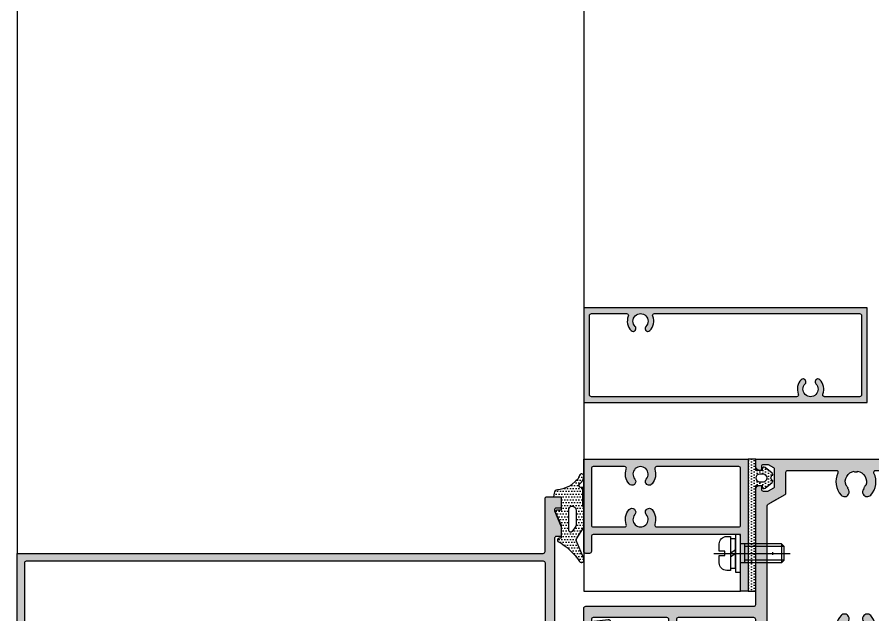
# Model space of a CAD drawing. Header units: millimetres. Extents: x 434053 to 1059003, y -2417481 to 936527.
# Drawn here: x 658661.3 to 658887.8, y -2246743 to -2246584.7 of the extents above; entities that cross this region are included whole.
import ezdxf

# ---------------------------------------------------------------- set-up
doc = ezdxf.new("R2010")
doc.units = ezdxf.units.MM
doc.header["$LTSCALE"] = 1000
doc.header["$MEASUREMENT"] = 0
for name, pattern in [('CENTER', [2, 1.25, -0.25, 0.25, -0.25]), ('CENTER2', [1.125, 0.75, -0.125, 0.125, -0.125]), ('HIDDEN2', [4.762499999999999, 3.175, -1.5875])]:
    doc.linetypes.add(name, pattern=pattern)
for name, color, linetype in [('ELASTOMER', 6, 'Continuous'), ('ELASTOMER-V', 241, 'Continuous'), ('EXTRUSION-V', 141, 'Continuous'), ('EXTRUSION1', 4, 'Continuous'), ('FASTENER', 191, 'Continuous'), ('GRID', 8, 'CENTER'), ('HZHZNEWPLOTLAYER#@$TT', 7, 'Continuous'), ('SFC-ELASTOMER', 6, 'Continuous'), ('SFC-ELASTOMER-V', 241, 'Continuous'), ('型材断面填充', 254, 'Continuous')]:
    doc.layers.add(name, color=color, linetype=linetype)

# ---------------------------------------------------------------- blocks, each defined once
blk = doc.blocks.new('20211008-LC04')
at = {"layer": '型材断面填充', "linetype": 'ByBlock'}
h = blk.add_hatch(color=256, dxfattribs=at)
edge = h.paths.add_edge_path(flags=16)
edge.add_line((139.7340438328574, 22.50000195260873), (139.7340438328574, -22.50000195260145))
edge.add_arc((139.2340438328574, -22.50000195260145), 0.5, -90, 0, ccw=False)
edge.add_line((139.2340438328574, -23.00000195260145), (2.5, -23.00000195260145))
edge.add_arc((2.5, -22.50000195260145), 0.5, 180, 270, ccw=False)
edge.add_line((2, -22.50000195260145), (2, 22.50000195260873))
edge.add_arc((2.5, 22.50000195260873), 0.5, 90, 180, ccw=False)
edge.add_line((2.5, 23.00000195260873), (139.2340438328574, 23.00000195260873))
edge.add_arc((139.2340438328574, 22.50000195260873), 0.5, 0, 90, ccw=False)
edge = h.paths.add_edge_path()
edge.add_line((143.6999999999425, 37.00000195266693), (142.7385164807092, 37.00000195255052))
edge.add_arc((142.7385164806874, 36.50000195257599), 0.4999999999745341, 89.99999999749872, 201.8014094837972)
edge.add_line((142.2742781352608, 36.31430661442937), (143.9785430072698, 32.05364443446524))
edge.add_arc((143.6999999999789, 31.94222723151688), 0.3000000000391237, 5.558376869885251e-09, 21.801409492028824, ccw=False)
edge.add_line((144.0000000000182, 31.94222723154598), (144.0000000000036, 29.79999695261722))
edge.add_arc((143.6999999999716, 29.79999695260267), 0.3000000000320142, -89.99999999444162, 2.7791884349426255e-09, ccw=False)
edge.add_line((143.7000000000007, 29.49999695257065), (142.7330229671097, 29.49999695262886))
edge.add_arc((142.7330229670806, 28.99999695261795), 0.5000000000109139, 89.99999999666495, 183.66193703806)
edge.add_line((142.2340438328574, 28.96806227523848), (142.2340438328574, 3.499999999934516))
edge.add_arc((142.7340438328574, 3.499999999934516), 0.5, 180, 270)
edge.add_line((142.7340438328574, 2.999999999934516), (154.9999999999964, 2.999999999938154))
edge.add_line((154.9999999999964, 2.999999999938154), (154.9999999999891, 5.499999999938154))
edge.add_line((154.9999999999891, 5.499999999938154), (152.799999999992, 5.499999999909051))
edge.add_arc((152.8000000000065, 5.799999999926513), 0.3000000000174623, 180, 269.99999999722075, ccw=False)
edge.add_line((152.4999999999891, 5.799999999926513), (152.4999999999891, 6.735424868817063))
edge.add_arc((152.7999999999847, 6.735424868824339), 0.2999999999956344, 97.18075578131072, 180.0000000013896, ccw=False)
edge.add_line((152.7624999999862, 7.033071891313739), (156.4374999999745, 7.496078370753821))
edge.add_arc((156.4999999999891, 6.999999999930878), 0.5000000000001641, 1.6675016922818031e-09, 97.18075578313659, ccw=False)
edge.add_line((156.9999999999891, 6.99999999994543), (156.9999999999964, 2.49999999994543))
edge.add_line((156.9999999999964, 2.49999999994543), (177.9999999999964, 2.499999999996362))
edge.add_line((177.9999999999964, 2.499999999996362), (177.9999999999891, 4.999999999996362))
edge.add_line((177.9999999999891, 4.999999999996362), (175.299999999992, 4.999999999996362))
edge.add_arc((175.2999999999847, 5.299999999991996), 0.2999999999956344, 180.0000000013896, 270.0000000013896, ccw=False)
edge.add_line((174.9999999999891, 5.29999999998472), (174.9999999999891, 6.231671842684591))
edge.add_arc((175.299999999992, 6.231671842702781), 0.3000000000029104, 96.37937020970242, 180.000000003474, ccw=False)
edge.add_line((175.2666666666519, 6.529814239704137), (179.4444446228626, 6.996904014962638))
edge.add_arc((179.4999999999745, 6.499999999996362), 0.5000000000156489, 8.33779267850332e-10, 96.37934963270061, ccw=False)
edge.add_line((179.9999999999891, 6.500000000003638), (179.9999999999964, 1.000000000003638))
edge.add_arc((179.0000000000036, 0.999999999996362), 0.999999999992724, -89.99999999958311, 4.16889633925166e-10, ccw=False)
edge.add_line((179.0000000000109, 3.637978807091713e-12), (142.7340438328429, 3.637978807091713e-12))
edge.add_arc((142.7340438328429, -0.499999999996362), 0.5, 90, 180)
edge.add_line((142.2340438328429, -0.499999999996362), (142.2340438328574, -28.9680622752312))
edge.add_arc((142.7330229670806, -28.99999695261067), 0.500000000009456, 176.33806296194, 270.0000000033351)
edge.add_line((142.7330229671097, -29.49999695262159), (143.7000000000007, -29.49999695256338))
edge.add_arc((143.6999999999716, -29.79999695259539), 0.3000000000320142, -2.7791884349426255e-09, 89.99999999444162, ccw=False)
edge.add_line((144.0000000000036, -29.79999695260994), (144.0000000000182, -31.94222723153871))
edge.add_arc((143.6999999999825, -31.94222723150961), 0.3000000000356522, 338.19859050771316, 359.99999999444157, ccw=False)
edge.add_line((143.9785430072698, -32.05364443445796), (142.2742781352608, -36.31430661442209))
edge.add_arc((142.7385164806874, -36.50000195256871), 0.499999999973781, 158.1985905162028, 270.0000000025013)
edge.add_line((142.7385164807092, -37.00000195254324), (143.6999999999425, -37.00000195265966))
edge.add_arc((143.6999999999935, -37.30000195265529), 0.2999999999956344, 1.2506518487498397e-08, 90.00000000972727, ccw=False)
edge.add_line((143.9999999999891, -37.30000195258981), (144.0000000000182, -39.70000195259854))
edge.add_arc((143.7000000000189, -39.70000195260218), 0.2999999999992724, -90.0000000006948, 6.947971087356564e-10, ccw=False)
edge.add_line((143.7000000000153, -40.00000195260145), (140.2340438328611, -40.00000195260145))
edge.add_arc((140.2340438328611, -39.50000195260145), 0.5, 180, 270, ccw=False)
edge.add_line((139.7340438328611, -39.50000195260145), (139.7340438328574, -25.50000195259054))
edge.add_arc((139.2340438328574, -25.50000195259054), 0.5, 0, 90)
edge.add_line((139.2340438328574, -25.00000195259054), (0, -25.00000195260145))
edge.add_line((0, -25.00000195260145), (0, 25.00000195260873))
edge.add_line((0, 25.00000195260873), (139.2340438328647, 25.00000195260873))
edge.add_arc((139.2340438328647, 25.50000195260873), 0.5, 270, 360)
edge.add_line((139.7340438328647, 25.50000195260873), (139.7340438328611, 39.50000195260145))
edge.add_arc((140.2340438328611, 39.50000195260145), 0.5, 90, 180, ccw=False)
edge.add_line((140.2340438328611, 40.00000195260145), (143.7000000000153, 40.00000195260873))
edge.add_arc((143.7000000000189, 39.70000195260945), 0.2999999999992724, -6.947971087356564e-10, 90.0000000006948, ccw=False)
edge.add_line((144.0000000000182, 39.70000195260582), (143.9999999999891, 37.30000195259709))
edge.add_arc((143.6999999999935, 37.30000195266257), 0.2999999999956344, 269.9999999902727, 359.99999998749354, ccw=False)
at = {"color": 0, "linetype": 'ByBlock'}
for points in [[(143.6999999999425, 37.00000195266693), (142.7385164807092, 37.00000195255052, 0.5305984520671995), (142.2742781352608, 36.31430661442937), (143.9785430072698, 32.05364443446524, -0.09541457240028152), (144.0000000000182, 31.94222723154598), (144.0000000000036, 29.79999695261722, -0.4142135623588879), (143.7000000000007, 29.49999695257065), (142.7330229671097, 29.49999695262886, 0.433059539110508), (142.2340438328574, 28.96806227523848), (142.2340438328574, 3.499999999934516, 0.414213562373095), (142.7340438328574, 2.999999999934516), (154.9999999999964, 2.999999999938154), (154.9999999999891, 5.499999999938154), (152.799999999992, 5.499999999909051, -0.4142135623588877), (152.4999999999891, 5.799999999926513), (152.4999999999891, 6.735424868817063, -0.3779644730168928), (152.7624999999862, 7.033071891313739), (156.4374999999745, 7.496078370753821, -0.4514162296451933), (156.9999999999891, 6.99999999994543), (156.9999999999964, 2.49999999994543), (177.9999999999964, 2.499999999996362), (177.9999999999891, 4.999999999996362), (175.299999999992, 4.999999999996362, -0.4142135623730949), (174.9999999999891, 5.29999999998472), (174.9999999999891, 6.231671842684591, -0.3819660112611774), (175.2666666666519, 6.529814239704137), (179.4444446228626, 6.996904014962638, -0.4472134877612622), (179.9999999999891, 6.500000000003638), (179.9999999999964, 1.000000000003638, -0.414213562373095), (179.0000000000109, 3.637978807091713e-12), (142.7340438328429, 3.637978807091713e-12, 0.4142135623735267), (142.2340438328429, -0.499999999996362), (142.2340438328574, -28.9680622752312, 0.4330595391105082), (142.7330229671097, -29.49999695262159), (143.7000000000007, -29.49999695256338, -0.4142135623588882), (144.0000000000036, -29.79999695260994), (144.0000000000182, -31.94222723153871, -0.09541457240141751), (143.9785430072698, -32.05364443445796), (142.2742781352608, -36.31430661442209, 0.5305984520671994), (142.7385164807092, -37.00000195254324), (143.6999999999425, -37.00000195265966, -0.4142135623588878), (143.9999999999891, -37.30000195258981), (144.0000000000182, -39.70000195259854, -0.4142135623801987), (143.7000000000153, -40.00000195260145), (140.2340438328611, -40.00000195260145, -0.4142135623729884), (139.7340438328611, -39.50000195260145), (139.7340438328574, -25.50000195259054, 0.4142135623730185), (139.2340438328574, -25.00000195259054), (0, -25.00000195260145), (0, 25.00000195260873), (139.2340438328647, 25.00000195260873, 0.4142135623732072), (139.7340438328647, 25.50000195260873), (139.7340438328611, 39.50000195260145, -0.4142135623726644), (140.2340438328611, 40.00000195260145), (143.7000000000153, 40.00000195260873, -0.4142135623801985), (144.0000000000182, 39.70000195260582), (143.9999999999891, 37.30000195259709, -0.4142135623588879)], [(139.7340438328574, 22.50000195260873), (139.7340438328574, -22.50000195260145, -0.414213562373095), (139.2340438328574, -23.00000195260145), (2.5, -23.00000195260145, -0.414213562373095), (2, -22.50000195260145), (2, 22.50000195260873, -0.414213562373095), (2.5, 23.00000195260873), (139.2340438328574, 23.00000195260873, -0.414213562373095)]]:
    blk.add_lwpolyline(points, format="xyb", close=True, dxfattribs=at)
blk = doc.blocks.new('1902-190121-05')
at = {"layer": 'SFC-ELASTOMER-V'}
h = blk.add_hatch(dxfattribs=at)
h.set_pattern_fill('DOTS', color=256, scale=12, style=0)
h.set_pattern_definition([(0, (-98970.10255684076, 48449.73687001361), (0.375, 0.75), [0, -0.75])])
edge = h.paths.add_edge_path(flags=16)
edge.add_arc((2.999999999985448, 3.791658648551673), 1.000000000015246, 340.0515564116253, 360.0000000004169)
edge.add_line((4, 3.791658648558951), (4, 7.216346523804531))
edge.add_arc((3, 7.216346523804531), 1, 0, 32.51252295697732)
edge.add_line((3.843273989798035, 7.753830456713329), (2.921636994899017, 9.199813226143304))
edge.add_arc((2.5, 8.931071259692542), 0.4999999999992967, 32.51252295662578, 180)
edge.add_line((2, 8.931071259692542), (2, 3.445267455579597))
edge.add_arc((2.945267455579596, 3.445267455586872), 0.9452674555795963, 180.0000000004409, 344.0436198039462)
edge.add_arc((7.699999999938881, 2.085786437615751), 3.999999999945567, 160.0515564106914, 164.0436198036153, ccw=False)
edge = h.paths.add_edge_path()
edge.add_line((5.700274632123183, -2.5), (5.200274632123182, -2.5))
edge.add_arc((5.200274632123182, -3), 0.5, 90, 226.5750977282379)
edge.add_line((4.856573014825698, -3.363137987907975), (5.062209703814004, -3.557768307342484))
edge.add_arc((2.810392732513719, -5.996731531093245), 3.319521242445166, 16.082535006494084, 47.284695968269205, ccw=False)
edge.add_line((6, -5.077151867197244), (6, -5.527873661361808))
edge.add_arc((5.410320230555952, -5.495178773468069), 0.5905854605270673, 194.2601061977674, 356.8264757791229, ccw=False)
edge.add_arc((1.382684606796829, -6.820965289363812), 3.651283331540185, 18.86014357712771, 46.15869214434805)
edge.add_line((3.911794761312193, -4.18743689697294), (2.694840154203119, -3.144319681021444))
edge.add_arc((6.849778326155501, 3.942639481640071), 8.215138549408584, 234.2773992741729, 239.61778233818382, ccw=False)
edge.add_line((2.053275226047844, -2.726847709789581), (0.4342153403558768, -2.061742001620586))
edge.add_arc((-1.814379726623883, -11.80565395856683), 9.999999999998288, 77.00538320812723, 85.15038797391819)
edge.add_arc((-0.8844323758821699, -0.8450336328387493), 0.9999999999970132, 188.5307656098657, 265.15038797390406, ccw=False)
edge.add_line((-1.873368728745844, -0.9933740857668452), (-2.022374841617419, 0))
edge.add_line((-2.022374841617419, 0), (0, 0))
edge.add_line((0, 0), (0, 3.5))
edge.add_line((0, 3.5), (-1, 3.5))
edge.add_arc((-1, 4), 0.5, 157.3801350519596, 270, ccw=False)
edge.add_line((-1.461538461531745, 4.192307692304892), (0, 7.5))
edge.add_line((0, 7.5), (0, 11))
edge.add_line((0, 11), (-0.5, 11))
edge.add_arc((-0.5, 11.5), 0.5, 143.130102353489, 270, ccw=False)
edge.add_arc((-8.48604476766195, 25.71938799749478), 15.85236378089338, 298.5903152219879, 327.3087335570696)
edge.add_arc((5.275992096416302, 16.88727938233205), 0.5000000004721561, 89.99999989828092, 147.308733456111, ccw=False)
edge.add_line((5.275992097303967, 17.38727938281227), (5.5, 17.38727938281227))
edge.add_arc((5.5, 16.88727938281227), 0.5, 0, 90, ccw=False)
edge.add_line((6, 16.88727938281227), (6, 16.57181067422061))
edge.add_arc((5.499999999985448, 16.57181067423517), 0.500000000014552, 337.765229581395, 359.9999999983325, ccw=False)
edge.add_line((5.962820559259852, 16.3826093795069), (4.010239718350931, 11.60624377280328))
edge.add_arc((4.473060277596232, 11.41704247808229), 0.4999999999842318, 157.7652295809047, 212.5125229568189)
edge.add_line((4.051423282711767, 11.14830051163881), (5.921636994899018, 8.214068468187177))
edge.add_arc((5.5, 7.945326501729141), 0.5000000000032073, -8.33779267850332e-10, 32.51252295732888, ccw=False)
edge.add_line((6, 7.945326501721864), (6, 2.985786437631758))
edge.add_arc((5.5, 2.985786437639034), 0.5, 323.13010235348895, 359.9999999991662, ccw=False)
edge.add_arc((6.700000000011643, 2.08578643763758), 1.000000000013095, 143.1301023548229, 180.0000000004169)
edge.add_line((5.699999999997088, 2.085786437630304), (5.699999999997088, -2.499999999992724))
at = {"color": 0, "linetype": 'ByBlock'}
blk.add_lwpolyline([(5.700274632123183, -2.5), (5.200274632123182, -2.5, 0.6781657042072787), (4.856573014825698, -3.363137987907975), (5.062209703814004, -3.557768307342484, -0.1369925665543304), (6, -5.077151867197244), (6, -5.527873661361808, -0.8583636528139141), (4.837932198410272, -5.640654293129045), (4.837932198410272, -5.640654293129045, 0.1196789164036482), (3.911794761312193, -4.18743689697294), (2.694840154203119, -3.144319681021444, -0.023306035294527), (2.053275226047844, -2.726847709789581), (0.434215340355877, -2.061742001620586, 0.0355542577770579), (-0.9689730441314168, -1.841453662447746, -0.3473545955404444), (-1.873368728745844, -0.9933740857668452), (-2.022374841617419, 0), (0, 0), (0, 3.5), (-1, 3.5, -0.5351837584879964), (-1.461538461531745, 4.192307692304892), (0, 7.5), (0, 11), (-0.5, 11, -0.6180339887539168), (-0.8999999999941792, 11.80000000000291, 0.125967746607834), (4.855195536176325, 17.15733540496876, -0.2554021300214613), (5.275992097303967, 17.38727938281227), (5.5, 17.38727938281227, -0.4142135623730951), (6, 16.88727938281227), (6, 16.57181067422061, -0.0973230273531179), (5.962820559259852, 16.3826093795069), (4.010239718350931, 11.60624377280328, 0.2435300941548702), (4.051423282711767, 11.14830051163881), (5.921636994899018, 8.214068468187177, -0.1428220295938806), (6, 7.945326501721864), (6, 2.985786437631758, -0.1622776601676325), (5.899999999994179, 2.685786437636124, 0.1622776601672591), (5.699999999997088, 2.085786437630304), (5.699999999997088, -2.499999999992724)], format="xyb", dxfattribs=at)
blk.add_lwpolyline([(3.940000000002328, 3.450484206368855, 0.0872619888188986), (4, 3.791658648558951), (4, 7.216346523804531, 0.1428220295893762), (3.843273989798035, 7.753830456713329), (2.921636994899017, 9.199813226143304, 0.7500537688432675), (2, 8.931071259692542), (2, 3.445267455579596, 0.8696209430341955), (3.854114949586802, 3.185408272176573, -0.0174204244168828)], format="xyb", close=True, dxfattribs=at)
blk = doc.blocks.new('20211011-JT01')
at = {"layer": 'ELASTOMER-V', "linetype": 'ByBlock'}
h = blk.add_hatch(dxfattribs=at)
h.set_pattern_fill('DOTS', color=256, scale=12, style=0)
h.set_pattern_definition([(0, (-12255.53796201999, 34222.69547627058), (0.375, 0.75), [0, -0.75])])
edge = h.paths.add_edge_path(flags=16)
edge.add_line((-0.9999978517989803, -2.999841949706024), (-0.9999978517989803, -3.999841949706024))
edge.add_arc((2.148201019736007e-06, -3.999841949706024), 1, 180, 360)
edge.add_line((1.00000214820102, -3.999841949706024), (1.00000214820102, -2.999841949706024))
edge.add_arc((2.148201019736007e-06, -2.999841949706024), 1, 0, 180)
edge = h.paths.add_edge_path()
edge.add_line((30.00000132546938, -5.000000506118909), (2.00000214820102, -5.000000532701961))
edge.add_line((2.00000214820102, -5.000000532701961), (2.00000214820102, -3.299841949708934))
edge.add_line((2.00000214820102, -3.299841949708934), (2.350002148201384, -3.299841949708934))
edge.add_arc((2.350002148202017, -2.799841949707591), 0.5000000000013438, 269.9999999999274, 399.5345784145247)
edge.add_line((2.735622430760486, -2.481570057010686), (1.249991532276908, -0.6815700570150511))
edge.add_arc((0.8643712497122766, -0.9998419497124087), 0.5000000000063847, 39.53457841411517, 89.99999999957485)
edge.add_line((0.8643712497159868, -0.499841949706024), (0.7500021482010197, -0.4998419497060242))
edge.add_arc((2.148201019782266e-06, -0.1873419497060241), 0.8125000000000001, 202.6198649480404, 337.38013505195954, ccw=False)
edge.add_line((-0.7499978517989803, -0.499841949706024), (-0.8643669533157663, -0.499841949706024))
edge.add_arc((-0.8643669533177907, -0.9998419497052635), 0.4999999999992395, 89.99999999976802, 140.4654215851896)
edge.add_line((-1.24998723587305, -0.6815700570077752), (-2.735618134358447, -2.481570057010686))
edge.add_arc((-2.349997851799977, -2.799841949707591), 0.5000000000013439, 140.4654215854753, 270.0000000000726)
edge.add_line((-2.349997851799344, -3.299841949708934), (-1.99999785179898, -3.299841949708934))
edge.add_line((-1.99999785179898, -3.299841949708934), (-1.99999785179898, -5.000000532701961))
edge.add_line((-1.99999785179898, -5.000000532701961), (-4.999997851879016, -5.000000532701961))
edge.add_line((-4.999997851879016, -5.000000532701961), (-4.999997838585841, -6.999974912701873))
edge.add_line((-4.999997838585841, -6.999974912701873), (30.00000133876256, -6.999974886118822))
edge.add_line((30.00000133876256, -6.999974886118822), (30.00000132546938, -5.000000506118909))
at = {"color": 0, "linetype": 'ByBlock'}
for points in [[(30.00000133876165, -6.999974912701873), (30.00000132547029, -5.000000532701961), (2.00000214820102, -5.000000532701961), (2.00000214820102, -3.299841949708934), (2.350002148203203, -3.299841949708934, 0.634218949713358), (2.735622430758667, -2.481570057010686), (1.249991532278727, -0.6815700570150511, 0.2238262200734478), (0.8643712497196248, -0.499841949706024), (0.7500021482010197, -0.499841949706024, -0.6666666666666664), (-0.7499978517989803, -0.499841949706024), (-0.8643669533139473, -0.499841949706024, 0.2238262200728703), (-1.249987235871231, -0.6815700570077752), (-2.735618134360266, -2.481570057010686, 0.6342189497133012), (-2.349997851797525, -3.299841949708934), (-1.99999785179898, -3.299841949708934), (-1.99999785179898, -5.000000532701961), (-4.999997851879016, -5.000000532701961), (-4.99999783858766, -6.999974912701873)], [(-0.9999978517989803, -2.999841949706024), (-0.9999978517989803, -3.999841949706024, 0.9999999999999998), (1.00000214820102, -3.999841949706024), (1.00000214820102, -2.999841949706024, 0.9999999999999998)]]:
    blk.add_lwpolyline(points, format="xyb", close=True, dxfattribs=at)
blk = doc.blocks.new('*U554')
at = {"color": 0, "linetype": 'HIDDEN2'}
for p, q in [((-2.500957705502516, 10.80991840665592), (-1.79762437217869, 11.51325173999066)), ((1.795708961173658, 11.51325173999066), (-1.79762437217869, 11.51325173999066)), ((-1.79762437217869, 11.51325173999066), (-1.797624372178689, 1)), ((1.795708961173658, 11.51325173999066), (2.499042294497484, 10.80991840665592)), ((1.795708961173658, 11.51325173999066), (1.795708961173659, 1)), ((-2.500957705502516, 10.80991840665592), (-2.500957705502515, 0)), ((-2.500957705502516, 10.80991840665592), (2.499042294497484, 10.80991840665592)), ((2.499042294497484, 10.80991840665592), (2.499042294497485, 0)), ((-2.500957705502515, 1), (2.499042294497485, 1))]:
    blk.add_line(p, q, dxfattribs=at)
at = {"color": 0, "linetype": 'ByBlock'}
for p, q in [((-0.9677655240957392, -1.334001879185962), (0.0009578465833328664, -2.667335212521721)), ((0, -1.333333333339397), (0.9687233706790721, -2.666666666671517))]:
    blk.add_line(p, q, dxfattribs=at)
for points in [[(-5, -1.333333333335759), (5, -1.333333333335759), (5, 0), (-5, 0), (-5, -1.333333333335759)], [(-3.875, -2.666666666671517), (3.875, -2.666666666671517), (3.875, -1.333333333339397), (-3.875, -1.333333333339397), (-3.875, -2.666666666671517)]]:
    blk.add_lwpolyline(points, dxfattribs=at)
blk.add_lwpolyline([(-0.5625, -4.166666666671517), (-0.5625, -5.666666666667879), (-2.5, -5.666666666671517, -0.4142135623730951), (-4.5, -3.666666666671517), (-4.5, -2.666666666671517), (4.5, -2.666666666671517), (4.5, -3.666666666667879, -0.4142135623730951), (2.5, -5.666666666667879), (0.5625, -5.666666666667879), (0.5625, -4.166666666671517)], format="xyb", close=True, dxfattribs=at)
at = {"layer": 'GRID', "color": 9, "linetype": 'CENTER2', "ltscale": 0.5}
for p, q in [((0, -7.068564852324926), (-8.881784197001252e-16, 13.10443070325709)), ((0.3462578383337416, 8.513251739990665), (-0.3462578383337434, 8.513251739990665))]:
    blk.add_line(p, q, dxfattribs=at)
blk = doc.blocks.new('20221117-LC01')
at = {"layer": '型材断面填充', "linetype": 'ByBlock'}
h = blk.add_hatch(color=256, dxfattribs=at)
edge = h.paths.add_edge_path(flags=16)
edge.add_line((-52.19070570530312, 52.25612143793842), (-52.07334647107928, 52.34953883537673))
edge.add_arc((-49.99999999988256, 53.999912856727), 2.649999999994664, 201.4803757469635, 218.519624255128, ccw=False)
edge.add_line((-52.46593906368071, 53.02952915240894), (-52.6055205201119, 52.97460177293397))
edge.add_arc((-49.99999999984645, 53.99991285668836), 2.799999999998914, 98.51962425418759, 201.4803757457533, ccw=False)
edge.add_line((-50.41481481466326, 56.76901535919751), (-50.39259259244136, 56.62067058225512))
edge.add_arc((-49.9999999998472, 53.99991285667056), 2.649999999994514, 81.48037574580502, 98.51962425419498, ccw=False)
edge.add_line((-49.60740740725305, 56.62067058225512), (-49.58518518503115, 56.76901535919751))
edge.add_arc((-49.99999999982613, 53.99991285670097), 2.799999999983217, -21.48037574615688, 81.48037574621588, ccw=False)
edge.add_line((-47.39447947958251, 52.97460177293397), (-47.53406093602825, 53.02952915240894))
edge.add_arc((-49.99999999980949, 53.99991285667286), 2.649999999959103, 321.48037574575596, 338.51962425399176, ccw=False)
edge.add_line((-47.92665352861513, 52.34953883537673), (-47.80929429439129, 52.25612143793842))
edge.add_arc((-49.99999999964444, 53.99991285673622), 2.79999999987528, 317.97740866379485, 321.48037574260235, ccw=False)
edge.add_arc((-46.99133221672788, 51.28874739316596), 1.249999999978577, 137.9774086667926, 209.9999999999883)
edge.add_arc((-46.99133221671187, 51.28874739317839), 1.249999999998662, 210.0000000001148, 317.9774086807744)
edge.add_arc((-50.00000000000162, 53.99991285564077), 5.299999999388103, 317.9774086801046, 385.5332289988331)
edge.add_arc((-44.76645435967911, 56.49991286036273), 0.5000000000040166, 90.00000000137692, 205.5332289966221, ccw=False)
edge.add_line((-44.76645435969112, 56.99991286036675), (-3.500000000130967, 56.99991286036675))
edge.add_arc((-3.500000000130967, 56.49991286036675), 0.5, 0, 90, ccw=False)
edge.add_line((-3.000000000130967, 56.49991286036675), (-3.000000000130967, 3.500000000058208))
edge.add_arc((-3.500000000130967, 3.500000000058208), 0.5, -90, 0, ccw=False)
edge.add_line((-3.500000000130967, 3.000000000058208), (-47.99999999985448, 2.999999998748535))
edge.add_arc((-47.99999999986176, 3.499999998755811), 0.500000000007276, 180.0000000008338, 270.0000000008338, ccw=False)
edge.add_line((-48.49999999986903, 3.499999998748535), (-48.49999999988358, 9.555738808587193))
edge.add_arc((-48.00000002585563, 9.555738771377017), 0.499999974027952, 110.1712672739067, 179.9999957360277, ccw=False)
edge.add_arc((-50.00000000001402, 15.00000178802508), 5.299999999340619, 290.1712715388159, 402.0225913200655)
edge.add_arc((-46.99133221677918, 17.71116725046793), 1.250000000005042, 42.02259131892658, 149.9999999985439)
edge.add_arc((-46.9913322167717, 17.71116725051041), 1.249999999990285, 150.0000000004018, 222.0225913328172)
edge.add_arc((-49.99999999979654, 15.00000178685909), 2.799999999998279, 38.51962425747462, 42.02259133612819, ccw=False)
edge.add_line((-47.8092942944495, 16.74379320573644), (-47.92665352867334, 16.65037580826902))
edge.add_arc((-49.9999999998677, 15.00000178697288), 2.649999999959111, 21.480375746008292, 38.51962425424398, ccw=False)
edge.add_line((-47.53406093608646, 15.97038549123681), (-47.39447947962617, 16.02531287071179))
edge.add_arc((-49.99999999984898, 15.00000178695561), 2.799999999959896, -81.48037574687612, 21.480375746106688, ccw=False)
edge.add_line((-49.58518518508936, 12.23089928447735), (-49.60740740731126, 12.37924406139064))
edge.add_arc((-49.99999999990541, 15.00000178694608), 2.64999999996573, 261.4803757457118, 278.5196242542882, ccw=False)
edge.add_line((-50.39259259249957, 12.37924406139064), (-50.41481481472147, 12.23089928444824))
edge.add_arc((-49.99999999990806, 15.00000178696329), 2.800000000004244, 158.5196242537792, 261.48037574589915, ccw=False)
edge.add_line((-52.6055205201701, 16.02531287074089), (-52.46593906373892, 15.97038549123681))
edge.add_arc((-49.99999999991894, 15.00000178690615), 2.65000000001959, 141.4803757449527, 158.5196242529557, ccw=False)
edge.add_line((-52.07334647113748, 16.65037580826902), (-52.19070570536132, 16.74379320573644))
edge.add_arc((-50.00000000044865, 15.00000178648332), 2.799999999892454, 137.9774086547765, 141.4803757309738, ccw=False)
edge.add_arc((-53.0086677830547, 17.71116725047161), 1.250000000010566, 317.9774086632315, 390.000000001115)
edge.add_arc((-53.00866778305939, 17.7111672504969), 1.250000000001991, 30.00000000000391, 137.9774086683682)
edge.add_arc((-50.00000000753166, 15.00000181781093), 5.299999973692144, 137.9774088601386, 249.8287286552165)
edge.add_arc((-51.99999999987613, 9.555738807491414), 0.5000000000070964, 2.1701112018490676e-09, 69.8287284631283, ccw=False)
edge.add_line((-51.49999999986903, 9.555738807510352), (-51.49999999986903, 3.499999998428393))
edge.add_arc((-51.99999999987631, 3.499999998435669), 0.500000000007276, 269.9999999991662, 359.9999999991662, ccw=False)
edge.add_line((-51.99999999988358, 2.999999998428393), (-126.0000005534239, 3.000000000582077))
edge.add_arc((-126.0000005534239, 3.500000000567525), 0.4999999999854481, 180.0000000016675, 270, ccw=False)
edge.add_line((-126.5000005534093, 3.500000000552973), (-126.5000005534093, 9.555738810246112))
edge.add_arc((-126.000000579395, 9.555738773016365), 0.4999999740142883, 110.1712672728138, 179.9999957337851, ccw=False)
edge.add_arc((-128.0000005535688, 15.00000178965535), 5.29999999935104, 290.1712715391082, 402.0225913199574)
edge.add_arc((-124.9913327703196, 17.71116725209927), 1.250000000004143, 42.02259131887013, 149.9999999986005)
edge.add_arc((-124.9913327702976, 17.71116725214175), 1.250000000001993, 150.0000000007919, 222.0225913324272)
edge.add_arc((-128.0000005533368, 15.0000017884889), 2.799999999998269, 38.51962425747479, 42.022591336128414, ccw=False)
edge.add_line((-125.8092948479898, 16.74379320736625), (-125.9266540822136, 16.65037580989883))
edge.add_arc((-128.0000005533971, 15.000001788609), 2.649999999946643, 21.48037574596799, 38.519624254284395, ccw=False)
edge.add_line((-125.5340614896268, 15.97038549286663), (-125.3944800331665, 16.0253128723416))
edge.add_arc((-128.0000005533893, 15.00000178858542), 2.799999999959909, -81.48037574687572, 21.480375746106688, ccw=False)
edge.add_line((-127.5851857386297, 12.23089928610716), (-127.6074079608516, 12.37924406302045))
edge.add_arc((-128.0000005534457, 15.0000017885759), 2.64999999996573, 261.4803757457118, 278.5196242542882, ccw=False)
edge.add_line((-128.3925931460399, 12.37924406302045), (-128.4148153682618, 12.23089928607806))
edge.add_arc((-128.0000005534593, 15.0000017885868), 2.799999999996395, 158.5196242535775, 261.4803757461008, ccw=False)
edge.add_line((-130.6055210737104, 16.02531287237071), (-130.4659396172792, 15.97038549286663))
edge.add_arc((-128.0000005534592, 15.00000178853596), 2.65000000001959, 141.4803757449527, 158.5196242529557, ccw=False)
edge.add_line((-130.0733470246778, 16.65037580989883), (-130.1907062589016, 16.74379320736625))
edge.add_arc((-128.000000553989, 15.00000178811313), 2.799999999892443, 137.9774086547763, 141.4803757309736, ccw=False)
edge.add_arc((-131.008668336595, 17.71116725210143), 1.250000000010571, 317.9774086632317, 390.0000000011149)
edge.add_arc((-131.0086683365995, 17.71116725212823), 1.250000000001085, 29.9999999999476, 137.9774086684251)
edge.add_arc((-128.0000005535314, 15.0000017886276), 5.299999999920967, 137.9774086672504, 249.8287286546033)
edge.add_arc((-130.0000005534212, 9.555738753132236), 0.5000000000118248, 1.3935732567915693e-09, 69.82872865283451, ccw=False)
edge.add_line((-129.5000005534093, 9.555738753144396), (-129.5000005534093, 3.500000000058208))
edge.add_arc((-130.0000005534093, 3.500000000058208), 0.5, -90, 0, ccw=False)
edge.add_line((-130.0000005534093, 3.000000000058208), (-151.0000184337841, 3.000000000058208))
edge.add_arc((-151.0000184337841, 3.500000000058208), 0.5, 180, 270, ccw=False)
edge.add_line((-151.5000184337841, 3.500000000058208), (-151.5000184337841, 47.61162679528934))
edge.add_arc((-151.0000184337687, 47.61162679529092), 0.5000000000154614, 119.74488129774329, 180.0000000001816, ccw=False)
edge.add_line((-151.2480879029608, 48.04574836636311), (-146.7519238803216, 50.6149849507201))
edge.add_arc((-146.9999933494793, 51.04910652177232), 0.4999999999810683, 299.7448812954569, 359.9999999991344)
edge.add_line((-146.4999933494983, 51.04910652176477), (-146.4999933494983, 56.49991286036675))
edge.add_arc((-145.9999933494983, 56.49991286036675), 0.5, 90, 180, ccw=False)
edge.add_line((-145.9999933494983, 56.99991286036675), (-133.2335461947514, 56.99991286036675))
edge.add_arc((-133.2335461947417, 56.49991286098562), 0.4999999993811244, -25.53322897676611, 90.0000000011106, ccw=False)
edge.add_arc((-128.0000005534539, 53.9999128583355), 5.299999999989003, 154.466771024002, 222.0225913320797)
edge.add_arc((-131.0086683366309, 51.28874739483512), 1.249999999988414, 222.0225913320838, 330.0000000012701)
edge.add_arc((-131.008668336611, 51.28874739487598), 1.249999999991583, 329.9999999991913, 402.0225913366996)
edge.add_arc((-128.0000005536208, 53.99991285855429), 2.799999999989313, 218.5196242589414, 222.0225913352795, ccw=False)
edge.add_line((-130.1907062589162, 52.25612143962644), (-130.0733470246923, 52.34953883706476))
edge.add_arc((-128.0000005534956, 53.99991285841502), 2.649999999994664, 201.4803757469635, 218.519624255128, ccw=False)
edge.add_line((-130.4659396172938, 53.02952915409696), (-130.605521073725, 52.97460177462199))
edge.add_arc((-128.0000005534595, 53.99991285837638), 2.799999999998901, 98.5196242541873, 201.4803757457535, ccw=False)
edge.add_line((-128.4148153682763, 56.76901536088553), (-128.392593146069, 56.62067058394314))
edge.add_arc((-128.0000005534675, 53.99991285832948), 2.650000000024374, 81.48037574574272, 98.51962425425728, ccw=False)
edge.add_line((-127.6074079608661, 56.62067058394314), (-127.5851857386588, 56.76901536088553))
edge.add_arc((-128.0000005534494, 53.99991285838149), 2.799999999989989, -21.480375745937692, 81.48037574632639, ccw=False)
edge.add_line((-125.3944800331956, 52.97460177462199), (-125.5340614896413, 53.02952915409696))
edge.add_arc((-128.0000005534226, 53.99991285836089), 2.649999999959103, 321.48037574575596, 338.51962425399176, ccw=False)
edge.add_line((-125.9266540822282, 52.34953883706476), (-125.8092948480044, 52.25612143962644))
edge.add_arc((-128.0000005537574, 53.99991285843007), 2.800000000270058, 317.97740867011214, 321.4803757488802, ccw=False)
edge.add_arc((-124.991332770354, 51.2887473948387), 1.249999999959587, 137.9774086668614, 209.9999999996821)
edge.add_arc((-124.9913327703249, 51.28874739486641), 1.249999999998662, 210.0000000001148, 317.9774086807744)
edge.add_arc((-128.0000005536015, 53.9999128573193), 5.299999999371956, 317.9774086800853, 385.5332289805501)
edge.add_arc((-122.7664549125267, 56.49991286038267), 0.4999999999840694, 89.99999999737992, 205.5332289817667, ccw=False)
edge.add_line((-122.7664549125038, 56.99991286036675), (-55.23354564033798, 56.99991286039585))
edge.add_arc((-55.23354564036548, 56.49991286097539), 0.4999999994204671, -25.533228991792214, 89.999999996849, ccw=False)
edge.add_arc((-49.99999999984325, 53.99991285668011), 5.299999999967937, 154.466771005804, 222.0225913323363)
edge.add_arc((-53.008667782985, 51.28874739315189), 1.249999999974935, 222.0225913311403, 330.0000000006601)
edge.add_arc((-53.00866778298244, 51.28874739317882), 1.24999999998618, 329.9999999995323, 402.022591337487)
edge.add_arc((-50.00000000001621, 53.99991285685908), 2.799999999978202, 218.5196242589345, 222.0225913352865, ccw=False)
edge = h.paths.add_edge_path()
edge.add_line((-25.00000000000005, -4.294927551200242e-12), (-24.99999999999723, -15.00000000000486))
edge.add_line((-24.99999999999723, -15.00000000000486), (-27.99999999999723, -15.00000000000486))
edge.add_line((-27.99999999999723, -15.00000000000486), (-27.99999999999721, -4.860112312599085e-12))
edge.add_line((-27.99999999999721, -4.860050415273591e-12), (-151.5000184337841, -2.854039278130125e-11))
edge.add_line((-151.5000184337841, -2.854039278130124e-11), (-151.5000184337841, -15.00000000002582))
edge.add_line((-151.5000184337841, -15.00000000002582), (-154.5000156970927, -15.00000000002638))
edge.add_line((-154.5000156970927, -15.00000000002638), (-154.5000184336532, 17.4999190227536))
edge.add_arc((-155.0000184336604, 17.49991894457344), 0.5000000000072821, 8.958786128004374e-06, 90.00001742982236)
edge.add_line((-155.0000185857643, 17.99991894458071), (-175.0000185856916, 17.99991286030854))
edge.add_arc((-175.0000184335731, 17.49991286030128), 0.5000000000072884, 90.00001743148987, 179.9999999991675)
edge.add_line((-175.5000184335804, 17.49991286030854), (-175.5000184335804, 14.99991286030854))
edge.add_arc((-175.0000184335804, 14.99991286030854), 0.5, 180, 270)
edge.add_line((-175.0000184335804, 14.49991286030854), (-173.0000184335804, 14.49991286030854))
edge.add_arc((-173.0000184335804, 13.99991286030854), 0.5, 0, 90, ccw=False)
edge.add_line((-172.5000184335804, 13.99991286030854), (-172.5000184335804, 12.99991286030854))
edge.add_arc((-173.0000184335804, 12.99991286030854), 0.5, -90, 0, ccw=False)
edge.add_line((-173.0000184335804, 12.49991286030854), (-177.0000184335804, 12.49991286030854))
edge.add_arc((-177.0000184335804, 12.99991286030854), 0.5, 180, 270, ccw=False)
edge.add_line((-177.5000184335804, 12.99991286030854), (-177.5000184335804, 17.49991286030854))
edge.add_arc((-178.0000184335804, 17.49991286030854), 0.5, 0, 90)
edge.add_line((-178.0000184335804, 17.99991286030854), (-197.5000184335804, 17.99991286030854))
edge.add_arc((-197.5000184335804, 17.49991286030854), 0.5, 90, 180)
edge.add_line((-198.0000184335804, 17.49991286030854), (-198.0000184335804, 15.99991286030854))
edge.add_arc((-197.5000184335804, 15.99991286030854), 0.5, 180, 270)
edge.add_line((-197.5000184335804, 15.49991286030854), (-195.5000184335804, 15.49991286030854))
edge.add_arc((-195.5000184335804, 14.99991286030854), 0.5, 0, 90, ccw=False)
edge.add_line((-195.0000184335804, 14.99991286030854), (-195.0000184335804, 13.99991286030854))
edge.add_arc((-195.5000184335804, 13.99991286030854), 0.5, -90, 0, ccw=False)
edge.add_line((-195.5000184335804, 13.49991286030854), (-199.5000184335804, 13.49991286030854))
edge.add_arc((-199.5000184335804, 13.99991286030854), 0.5, 180, 270, ccw=False)
edge.add_line((-200.0000184335804, 13.99991286030854), (-200.0000184335804, 20.49991286030854))
edge.add_arc((-199.5000184335804, 20.49991286030854), 0.5, 90.00000795410222, 180.0000000000004, ccw=False)
edge.add_line((-199.500018502993, 20.99991286030854), (-155.0000183625962, 20.99991598445922))
edge.add_arc((-155.0000184320161, 21.49991598446649), 0.5000000000072772, 270.0000079549359, 359.9999999991666)
edge.add_line((-154.5000184320088, 21.49991598445922), (-154.5000184320088, 51.99991071177647))
edge.add_arc((-153.5000184320088, 51.99991071177647), 1, 89.99999999583122, 180, ccw=False)
edge.add_line((-153.500018431936, 52.99991071177647), (-153.2999933476967, 52.99991071174736))
edge.add_arc((-153.2999933477258, 52.699910711759), 0.2999999999883585, 0, 89.99999999444162, ccw=False)
edge.add_line((-152.9999933477375, 52.699910711759), (-152.9999933477229, 51.99991071174736))
edge.add_arc((-152.4999933477229, 51.99991071174736), 0.5, 180, 270)
edge.add_line((-152.4999933477229, 51.49991071174736), (-151.3827755662787, 51.49991071174736))
edge.add_arc((-151.382775566246, 51.99991071174833), 0.5000000000009734, 269.9999999962448, 299.7448812942469)
edge.add_line((-151.1347060970875, 51.56578914067359), (-149.7519238785317, 52.35595040844055))
edge.add_arc((-149.9999933477311, 52.7900719795002), 0.5000000000081936, 299.7448812991798, 360.0000000016179)
edge.add_line((-149.4999933477229, 52.79007197951432), (-149.4999933477229, 57.2097494440095))
edge.add_arc((-149.9999933477166, 57.20974944399462), 0.4999999999936904, 1.705795086784039e-09, 60.25511870370453)
edge.add_line((-149.7519238785462, 57.64387101505417), (-151.134706097102, 58.43403228282114))
edge.add_arc((-151.3827755662605, 57.99991071174639), 0.5000000000009773, 60.25511870575306, 90.00000000208767)
edge.add_line((-151.3827755662787, 58.49991071174736), (-152.4999933477229, 58.49991071174736))
edge.add_arc((-152.4999933477229, 57.99991071174736), 0.5, 90, 180)
edge.add_line((-152.9999933477229, 57.99991071174736), (-152.9999933477229, 57.29991071173572))
edge.add_arc((-153.2999933477113, 57.29991071173572), 0.2999999999883585, -90.00000000555838, 0, ccw=False)
edge.add_line((-153.2999933477404, 56.99991071174736), (-153.4999933477957, 56.99991071174736))
edge.add_arc((-153.4999933477229, 57.99991071174736), 1, 180, 269.99999999583116, ccw=False)
edge.add_line((-154.4999933477229, 57.99991071174736), (-154.499993347752, 59.99991286004661))
edge.add_line((-154.499993347752, 59.99991286004661), (0, 59.99991286030854))
edge.add_line((0, 59.99991286030854), (0, 0))
edge.add_line((0, 0), (-25.00000000000005, -4.294927551200242e-12))
at = {"color": 0, "linetype": 'ByBlock'}
for points in [[(-25.00000000000005, -4.294927551200242e-12), (-24.99999999999723, -15.00000000000486), (-27.99999999999723, -15.00000000000486), (-27.99999999999721, -4.860050415273591e-12), (-151.5000184337841, -2.854039278130124e-11), (-151.5000184337841, -15.00000000002582), (-154.5000156970927, -15.00000000002638), (-154.5000184336532, 17.4999190227536, 0.4142136056766137), (-155.0000185857643, 17.99991894458071), (-175.0000185856916, 17.99991286030854, 0.4142134732599132), (-175.5000184335804, 17.49991286030854), (-175.5000184335804, 14.99991286030854, 0.414213562373095), (-175.0000184335804, 14.49991286030854), (-173.0000184335804, 14.49991286030854, -0.414213562373095), (-172.5000184335804, 13.99991286030854), (-172.5000184335804, 12.99991286030854, -0.414213562373095), (-173.0000184335804, 12.49991286030854), (-177.0000184335804, 12.49991286030854, -0.414213562373095), (-177.5000184335804, 12.99991286030854), (-177.5000184335804, 17.49991286030854, 0.414213562373095), (-178.0000184335804, 17.99991286030854), (-197.5000184335804, 17.99991286030854, 0.414213562373095), (-198.0000184335804, 17.49991286030854), (-198.0000184335804, 15.99991286030854, 0.414213562373095), (-197.5000184335804, 15.49991286030854), (-195.5000184335804, 15.49991286030854, -0.414213562373095), (-195.0000184335804, 14.99991286030854), (-195.0000184335804, 13.99991286030854, -0.414213562373095), (-195.5000184335804, 13.49991286030854), (-199.5000184335804, 13.49991286030854, -0.414213562373095), (-200.0000184335804, 13.99991286030854), (-200.0000184335804, 20.49991286030854, -0.4142135217121151), (-199.500018502993, 20.99991286030854), (-155.0000183625962, 20.99991598445922, 0.4142135217035907), (-154.5000184320088, 21.49991598445922), (-154.5000184320088, 51.99991071177647, -0.4142135623944058), (-153.500018431936, 52.99991071177647), (-153.2999933476967, 52.99991071174736, -0.4142135623446807), (-152.9999933477375, 52.699910711759), (-152.9999933477229, 51.99991071174736, 0.414213562373095), (-152.4999933477229, 51.49991071174736), (-151.3827755662787, 51.49991071174736, 0.1305202039204579), (-151.1347060970875, 51.56578914067359), (-149.7519238785317, 52.35595040844055, 0.2691426359050217), (-149.4999933477229, 52.79007197951432), (-149.4999933477229, 57.2097494440095, 0.2691426359029657), (-149.7519238785462, 57.64387101505417), (-151.134706097102, 58.43403228282114, 0.1305202039130581), (-151.3827755662787, 58.49991071174736), (-152.4999933477229, 58.49991071174736, 0.414213562373095), (-152.9999933477229, 57.99991071174736), (-152.9999933477229, 57.29991071173572, -0.4142135624015095), (-153.2999933477404, 56.99991071174736), (-153.4999933477957, 56.99991071174736, -0.4142135623517842), (-154.4999933477229, 57.99991071174736), (-154.499993347752, 59.99991286004661), (0, 59.99991286030854), (0, 0)], [(-52.19070570530312, 52.25612143793842), (-52.07334647107928, 52.34953883537673, -0.07448503859012211), (-52.46593906368071, 53.02952915240894), (-52.6055205201119, 52.97460177293397, -0.4821316613270798), (-50.41481481466326, 56.76901535919751), (-50.39259259244136, 56.62067058225512, -0.07448503859111144), (-49.60740740725305, 56.62067058225512), (-49.58518518503115, 56.76901535919751, -0.4821316613314199), (-47.39447947958251, 52.97460177293397), (-47.53406093602825, 53.02952915240894, -0.07448503859043469), (-47.92665352861513, 52.34953883537673), (-47.80929429439129, 52.25612143793842, -0.0152857676421093), (-47.91993338434258, 52.12552685721312, 0.3250286796692606), (-48.07386397144001, 50.66374739317689, 0.5094012912989249), (-46.06273104887805, 50.45196792934439, 0.3036126777440976), (-45.21762208735163, 56.28439561856794, -0.5516495923848155), (-44.76645435969112, 56.99991286036675), (-3.500000000130967, 56.99991286036675, -0.414213562373095), (-3.000000000130967, 56.49991286036675), (-3.000000000130967, 3.500000000058208, -0.414213562373095), (-3.500000000130967, 3.000000000058208), (-47.99999999985448, 2.999999998748535, -0.414213562373095), (-48.49999999986903, 3.499999998748535), (-48.49999999988358, 9.555738808587193, -0.3144773763328987), (-48.17241377664322, 10.02507177955704, 0.5308775702194662), (-46.06273104893626, 18.54794671430136, 0.5094012912931968), (-48.07386397149821, 18.33616725049797, 0.3250286796654975), (-47.91993338440079, 16.87438778646174, -0.01528576764143751), (-47.8092942944495, 16.74379320573644), (-47.92665352867334, 16.65037580826902, -0.07448503859043464), (-47.53406093608646, 15.97038549123681), (-47.39447947962617, 16.02531287071179, -0.4821316613346989), (-49.58518518508936, 12.23089928447735), (-49.60740740731126, 12.37924406139064, -0.07448503859192954), (-50.39259259249957, 12.37924406139064), (-50.41481481472147, 12.23089928444824, -0.4821316613300598), (-52.6055205201701, 16.02531287074089), (-52.46593906373892, 15.97038549123681, -0.07448503858941365), (-52.07334647113748, 16.65037580826902), (-52.19070570536132, 16.74379320573644, -0.01528576763071741), (-52.08006661546824, 16.87438778634532, 0.3250286796918763), (-51.92613602832716, 18.33616725049797, 0.5094012912313552), (-53.9372689507145, 18.54794671453419, 0.530877570296808), (-51.82758620521054, 10.02507182722911, -0.3144773763273246), (-51.49999999986903, 9.555738807510352), (-51.49999999986903, 3.499999998428393, -0.414213562373095), (-51.99999999988358, 2.999999998428393), (-126.0000005534239, 3.000000000582077, -0.4142135623645707), (-126.5000005534093, 3.500000000552973), (-126.5000005534093, 9.555738810246112, -0.3144773763273845), (-126.172414330169, 10.02507178118685, 0.5308775702172251), (-124.0627316024766, 18.54794671593118, 0.5094012912938178), (-126.0738645250385, 18.33616725212778, 0.3250286796617345), (-125.9199339379411, 16.87438778809155, -0.01528576764143751), (-125.8092948479898, 16.74379320736625), (-125.9266540822136, 16.65037580989883, -0.07448503859078887), (-125.5340614896268, 15.97038549286663), (-125.3944800331665, 16.0253128723416, -0.4821316613346989), (-127.5851857386297, 12.23089928610716), (-127.6074079608516, 12.37924406302045, -0.07448503859192954), (-128.3925931460399, 12.37924406302045), (-128.4148153682618, 12.23089928607806, -0.4821316613322301), (-130.6055210737104, 16.02531287237071), (-130.4659396172792, 15.97038549286663, -0.07448503858941365), (-130.0733470246778, 16.65037580989883), (-130.1907062589016, 16.74379320736625, -0.01528576763071741), (-130.0800671690085, 16.87438778797514, 0.3250286796918763), (-129.9261365818675, 18.33616725212778, 0.5094012912319762), (-131.9372695042548, 18.54794671616401, 0.5308775713722094), (-129.8275867603079, 10.02507177344523, -0.3144773772406559), (-129.5000005534093, 9.555738753144396), (-129.5000005534093, 3.500000000058208, -0.414213562373095), (-130.0000005534093, 3.000000000058208), (-151.0000184337841, 3.000000000058208, -0.414213562373095), (-151.5000184337841, 3.500000000058208), (-151.5000184337841, 47.61162679528934, -0.2691426359050219), (-151.2480879029608, 48.04574836636311), (-146.7519238803216, 50.6149849507201, 0.269142635910829), (-146.4999933494983, 51.04910652176477), (-146.4999933494983, 56.49991286036675, -0.414213562373095), (-145.9999933494983, 56.99991286036675), (-133.2335461947514, 56.99991286036675, -0.5516495922859767), (-132.7823784675566, 56.28439561961568, 0.3036126776933401), (-131.9372695042694, 50.45196793079958, 0.5094012912358715), (-129.9261365818966, 50.66374739486491, 0.3250286796900659), (-130.0800671690376, 52.12552685898845, -0.01528576763133207), (-130.1907062589162, 52.25612143962644), (-130.0733470246923, 52.34953883706476, -0.07448503859012211), (-130.4659396172938, 53.02952915409696), (-130.605521073725, 52.97460177462199, -0.4821316613270798), (-128.4148153682763, 56.76901536088553), (-128.392593146069, 56.62067058394314, -0.07448503859165859), (-127.6074079608661, 56.62067058394314), (-127.5851857386588, 56.76901536088553, -0.4821316613308337), (-125.3944800331956, 52.97460177462199), (-125.5340614896413, 53.02952915409696, -0.07448503859043469), (-125.9266540822282, 52.34953883706476), (-125.8092948480044, 52.25612143962644, -0.01528576764193717), (-125.9199339379556, 52.12552685887204, 0.32502867966745), (-126.0738645250531, 50.66374739486491, 0.5094012912989249), (-124.0627316024911, 50.45196793103241, 0.3036126776570602), (-123.2176226402371, 56.28439561871346, -0.5516495923230176), (-122.7664549125038, 56.99991286036675), (-55.23354564033798, 56.99991286039585, -0.5516495923472298), (-54.78237791320134, 56.28439561947016, 0.3036126777812867), (-53.93726895062719, 50.45196792914066, 0.5094012912377044), (-51.92613602826896, 50.66374739317689, 0.32502867969222), (-52.08006661542458, 52.12552685730043, -0.0152857676313927)]]:
    blk.add_lwpolyline(points, format="xyb", close=True, dxfattribs=at)
blk = doc.blocks.new('20210923-LC06')
at = {"layer": '型材断面填充', "linetype": 'ByBlock'}
h = blk.add_hatch(color=256, dxfattribs=at)
h.paths.add_polyline_path([(75, 12.5), (0, 12.5), (0, -12.5), (75, -12.5)])
edge = h.paths.add_edge_path(flags=16)
edge.add_arc((72.99999999999272, 10.5), 0.5, 0, 90, ccw=False)
edge.add_line((73.49999999999272, 10.5), (73.49999999999272, -10.5))
edge.add_arc((72.99999999999272, -10.5), 0.5, -90, 0, ccw=False)
edge.add_line((72.99999999999272, -11), (63.70809924347122, -11))
edge.add_arc((63.70809924347122, -10.5), 0.5, 157.9756871616606, 270, ccw=False)
edge.add_arc((59.99999999996362, -8.999999999923602), 3.49999999999024, 337.9756871617368, 405.5224881743313)
edge.add_arc((61.96176195076987, -7.002128601492586), 0.6999999863657048, 45.52248817439985, 150.0000000002586)
edge.add_line((61.35554417992535, -6.652128608311614), (61.30384047733969, -6.741682048123039))
edge.add_arc((61.91005825998582, -7.091682048114308), 0.6999999999930533, 150.000000000497, 224.9738861260881)
edge.add_arc((59.99999999498687, -8.999999999916326), 1.99999999646012, -224.97388637242545, 44.97388612635791, ccw=False)
edge.add_arc((58.08994174066902, -7.091682042391767), 0.6999999964802336, 315.0261136276913, 389.999999996758)
edge.add_line((58.69615952028835, -6.741682044186746), (58.64445582000917, -6.652128608351632))
edge.add_arc((58.0382380491501, -7.002128601496224), 0.6999999863618294, 29.99999999656709, 134.4775118258088)
edge.add_arc((59.99999999995634, -8.999999999923602), 3.499999999985485, 134.4775118257521, 202.0243128383078)
edge.add_arc((56.29190075644874, -10.5), 0.5000000000078625, -89.99999999916622, 22.024312838026788, ccw=False)
edge.add_line((56.29190075645602, -11), (2, -11))
edge.add_arc((2, -10.5), 0.5, 180, 270, ccw=False)
edge.add_line((1.5, -10.5), (1.5, 10.5))
edge.add_arc((2, 10.5), 0.5, 90, 180, ccw=False)
edge.add_line((2, 11), (11.2919007564924, 11))
edge.add_arc((11.29190075648512, 10.49999999998909), 0.5000000000109139, -22.024313129871473, 89.99999999916622, ccw=False)
edge.add_arc((15.00000000499858, 8.999999975909304), 3.500000013615411, 157.9756868698486, 225.5224875408107)
edge.add_arc((13.03823803211708, 7.002128599175194), 0.7000000000041585, 225.5224875403132, 330.0000000028977)
edge.add_line((13.64445581477776, 6.652128599209391), (13.696159520332, 6.741682044186746))
edge.add_arc((13.0899417407054, 7.091682042388129), 0.6999999964831274, 330.0000000037976, 404.9738863725193)
edge.add_arc((14.99999999501597, 8.999999999916326), 1.999999996458775, -44.97388612598962, 224.9738863725727, ccw=False)
edge.add_arc((16.9100582600222, 7.091682048121584), 0.6999999999878389, 135.0261138737017, 209.9999999998008)
edge.add_line((16.30384047738335, 6.741682048130315), (16.355544179969, 6.652128608307976))
edge.add_arc((16.96176195081352, 7.002128601492586), 0.6999999863692359, 209.9999999999993, 314.4775118253916)
edge.add_arc((15.00000000002183, 8.999999999923602), 3.499999999983077, 314.477511825457, 382.0243128382527)
edge.add_arc((18.70809924351488, 10.49999999999272), 0.4999999999930083, 90, 202.0243128382656, ccw=False)
edge.add_line((18.70809924351488, 10.99999999998545), (72.99999999999272, 11))
at = {"color": 0, "linetype": 'ByBlock'}
blk.add_lwpolyline([(75, 12.5), (0, 12.5), (0, -12.5), (75, -12.5)], close=True, dxfattribs=at)
blk.add_lwpolyline([(72.99999999999272, 11, -0.4142135623731147), (73.49999999999272, 10.5), (73.49999999999272, -10.5, -0.4142135623730951), (72.99999999999272, -11), (63.70809924347122, -11, -0.5318455158548693), (63.24458683803095, -10.31249999998909, 0.303569696419431), (62.45220242653158, -6.502660764042957, 0.4903143928775128), (61.35554417992535, -6.652128608311614), (61.30384047733969, -6.741682048123039, 0.339327190915275), (61.41485796841152, -7.586431147374242, -2.41265831870223), (58.58514202763035, -7.586431141295179, 0.339327192099483), (58.69615952028835, -6.741682044186746), (58.64445582000917, -6.652128608351632, 0.4903143928944151), (57.54779757338838, -6.502660764050233, 0.3035696964186377), (56.75541316189629, -10.31249999998909, -0.5318455158544906), (56.29190075645602, -11), (2, -11, -0.4142135623730951), (1.5, -10.5), (1.5, 10.5, -0.4142135623730951), (2, 11), (11.2919007564924, 11, -0.5318455174885397), (11.75541316098679, 10.31249999761349, 0.3035696947912896), (12.5477975412723, 6.502660757421836, 0.4903143963226426), (13.64445581477776, 6.652128599209391), (13.696159520332, 6.741682044186746, 0.3393271920984405), (13.58514202766673, 7.586431141295179, -2.412658318694041), (16.41485796845518, 7.58643114737788, 0.3393271909152766), (16.30384047738335, 6.741682048130315), (16.355544179969, 6.652128608307976, 0.49031439287499), (17.45220242657524, 6.502660764039319, 0.3035696964197462), (18.24458683808189, 10.31249999998545, -0.5318455158541423), (18.70809924351488, 10.99999999998545)], format="xyb", close=True, dxfattribs=at)
blk = doc.blocks.new('20221228-LC13')
at = {"layer": '型材断面填充', "linetype": 'ByBlock'}
h = blk.add_hatch(color=256, dxfattribs=at)
edge = h.paths.add_edge_path()
edge.add_line((2.000022511259886, -20.50000119594188), (2.000022511259886, -24.50000124770304))
edge.add_arc((1.500022511259867, -24.50000124770302), 0.5000000000000187, 270.0000029656983, 359.99999999999795, ccw=False)
edge.add_line((1.500022537140467, -25.00000124770304), (0.5000246105482802, -25.0000012994642))
edge.add_arc((0.5000245846673981, -24.50000129946425), 0.4999999999999509, 180.000057493812, 270.0000029657307, ccw=False)
edge.add_line((2.458466769894585e-05, -24.50000180119241), (0, 0))
edge.add_line((0, 0), (43.5000250842204, 0))
edge.add_line((43.5000250842204, 0), (43.5000501706163, -35.00000132534478))
edge.add_line((43.5000501706163, -35.00000132534478), (41.50005017061267, -35.00000132534478))
edge.add_line((41.50005017061267, -35.00000132534478), (41.50002626264904, -20.49999837876385))
edge.add_arc((41.00002626264783, -20.4999992031754), 0.5000000000018947, 9.447060445291685e-05, 90.00000296555692)
edge.add_line((41.00002623676846, -19.9999992031735), (2.500022485379304, -20.00000119594188))
edge.add_arc((2.500022511259664, -20.50000119594165), 0.4999999999997768, 90.00000296567075, 180.0000000000257)
edge = h.paths.add_edge_path(flags=16)
edge.add_arc((2.500026445901323, -17.50000129816179), 0.5000000000000113, 180.0000031157748, 270.0000031157724)
edge.add_line((2.500026473091566, -18.00000129816181), (10.75738425311283, -18.00000084911881))
edge.add_arc((10.75738422591616, -17.50000084912274), 0.4999999999960679, 270.0000031165092, 379.4712142039161)
edge.add_arc((15.00002508138557, -16.00000132530217), 3.999999999999504, 139.4712206341027, 199.4712142038182, ccw=False)
edge.add_arc((12.71978611522891, -14.05051158251125), 0.9999999999951378, -40.5287793644311, 139.4712206333086, ccw=False)
edge.add_arc((15.00002508138436, -16.00000132525048), 1.999999999974714, 139.4712206348696, 400.5287793643077)
edge.add_arc((17.28026404754132, -14.05051158251145), 0.9999999999961628, 40.5287793617199, 220.5287793660115, ccw=False)
edge.add_arc((15.0000250814293, -16.00000132533586), 3.999999999988365, -19.471207971643423, 40.528779365434616, ccw=False)
edge.add_arc((19.24266610005223, -17.50000038768032), 0.5000000000045305, 160.5287920276271, 270.0000031155154)
edge.add_line((19.24266612724023, -18.00000038768485), (41.00005009116649, -17.99999920449045))
edge.add_arc((41.00005006397586, -17.49999920449007), 0.5000000000003808, 270.0000031158167, 359.9999997556638)
edge.add_line((41.50005006397623, -17.49999920662231), (41.5000250842204, -2.5))
edge.add_arc((41.0000250842204, -2.5), 0.5, 0, 90)
edge.add_line((41.0000250842204, -2), (19.24264068213961, -2))
edge.add_arc((19.24264068214679, -2.500000000007412), 0.5000000000074118, 90.00000000082277, 199.4712206356478)
edge.add_arc((14.99999999505231, -4.000000000029332), 3.999999999976509, -40.528779365332184, 19.471220634760527, ccw=False)
edge.add_arc((17.28023896116434, -5.949489742836104), 0.9999999999957621, 139.4712206337603, 319.4712206379206, ccw=False)
edge.add_arc((14.99999999500898, -4.000000000085756), 1.999999999981251, 319.4712206355302, 580.5287793655667)
edge.add_arc((12.71976102885614, -5.949489742836571), 0.9999999999941571, -139.47122063348928, 40.528779364159504, ccw=False)
edge.add_arc((14.99999999502024, -4.000000000039785), 4.000000000007993, 160.5287793652401, 220.5287793658466, ccw=False)
edge.add_arc((10.7573593078896, -2.500000000011981), 0.5000000000119813, 340.5287793650926, 449.9999999988536)
edge.add_line((10.75735930789961, -2), (2.5, -2))
edge.add_arc((2.5, -2.5), 0.5, 90, 180)
edge.add_line((2, -2.5), (2.000026445901312, -17.50000132535206))
at = {"linetype": 'ByBlock'}
for points in [[(2.000022511259886, -20.50000119594188), (2.000022511259886, -24.50000124770304, -0.4142135472125803), (1.500022537140467, -25.00000124770304), (0.5000246105482802, -25.0000012994642, -0.4142132836282412), (2.458466769894585e-05, -24.50000180119241), (0, 0), (43.5000250842204, 0), (43.5000501706163, -35.00000132534478), (41.50005017061267, -35.00000132534478), (41.50002626264904, -20.49999837876385, 0.4142130946038502), (41.00002623676846, -19.9999992031735), (2.500022485379304, -20.00000119594188, 0.4142135472128615)], [(2.000026445901312, -17.50000132535206, 0.4142135623730827), (2.500026473091566, -18.00000129816181), (10.75738425311283, -18.00000084911881, 0.5176380373860695), (11.22878876540926, -17.33333423536533, -0.2679491623592826), (11.95970645986017, -13.40068166823767, -0.9999999999802757), (13.47986577062329, -14.70034149675485, 2.170601334400415), (16.52018439216408, -14.70034149677667, -1.000000000037452), (18.04034370296722, -13.40068166830315, -0.2679491332117575), (18.77126154242433, -17.33333382519049, 0.5176380373887309), (19.24266612724023, -18.00000038768485), (41.00005009116649, -17.99999920449045, 0.4142135451961569), (41.50005006397623, -17.49999920662231), (41.5000250842204, -2.5, 0.414213562373095), (41.0000250842204, -2), (19.24264068213961, -2, 0.5176380902068912), (18.77123616135214, -2.666666666686069, -0.2679491924315565), (18.04031861658586, -6.599319657048909, -1.000000000036305), (16.52015930579, -5.29965982856811, 2.170601334415327), (13.47984068425285, -5.299659828597214, -0.9999999999794832), (11.95968137348609, -6.599319657107117, -0.2679491924339592), (11.22876382869072, -2.666666666686069, 0.5176380902010047), (10.75735930789961, -2), (2.5, -2, 0.414213562373095), (2, -2.5)]]:
    blk.add_lwpolyline(points, format="xyb", close=True, dxfattribs=at)
blk = doc.blocks.new('A$C4AEA3CD0')
at = {"color": 0, "linetype": 'ByBlock', "elevation": -2.373878326713049e-08}
blk.add_lwpolyline([(10470.38456338117, 6876.543047063076), (10473.94874679533, 6878.579723299679, 0.2691426359061396), (10474.20067732615, 6879.013844870753), (10474.20067732615, 6884.464651209384)], format="xyb", dxfattribs=at)
at = {"layer": 'EXTRUSION-V'}
for p, q in [((10420.70070294841, 7822.964473866765, -2.373878326713045e-08), (10420.70070294841, 6852.96465201882, 1.648810037081872e-08)), ((10420.70063879096, 6852.96465201882, 1.648816256007257e-08), (10462.20070294625, 6852.96465201882, -2.373878326713045e-08))]:
    blk.add_line(p, q, dxfattribs=at)
at = {"layer": 'EXTRUSION-V', "elevation": -2.373878326713049e-08}
blk.add_lwpolyline([(10270.70069863509, 8677.964557566936), (10270.70069863509, 6862.964563747455)], dxfattribs=at)
at = {"layer": 'ELASTOMER', "rotation": 270}
blk.add_blockref('20211011-JT01', (10471.20067785896, 6882.964653357538, -2.373878326713045e-08), dxfattribs=at)
at = {"layer": 'EXTRUSION1'}
for name, p in [('20210923-LC06', (10420.70063879096, 6915.464561312774, 1.648816256007257e-08)), ('20221117-LC01', (10620.70067067565, 6827.964559842245, 1.794412873847352e-08)), ('20221228-LC13', (10420.70067786204, 6887.964651196113, -2.373878326713045e-08)), ('20211008-LC04', (10270.70070816358, 6837.96456179485, 5.817107456568099e-08))]:
    blk.add_blockref(name, p, dxfattribs=at)
at = {"layer": 'FASTENER', "rotation": 270}
blk.add_blockref('*U554', (10462.20070330027, 6862.964652032091, -2.373878326713045e-08), dxfattribs=at)
at = {"layer": 'SFC-ELASTOMER', "xscale": -1, "rotation": 180}
blk.add_blockref('1902-190121-05', (10414.70070294841, 6877.964563747426, 5.817107456568078e-08), dxfattribs=at)

msp = doc.modelspace()

# ---------------------------------------------------------------- block references
at = {"layer": 'HZHZNEWPLOTLAYER#@$TT'}
msp.add_blockref('A$C4AEA3CD0', (648390.646983277, -2253589.644804623), dxfattribs=at)

doc.saveas('drawing.dxf')
